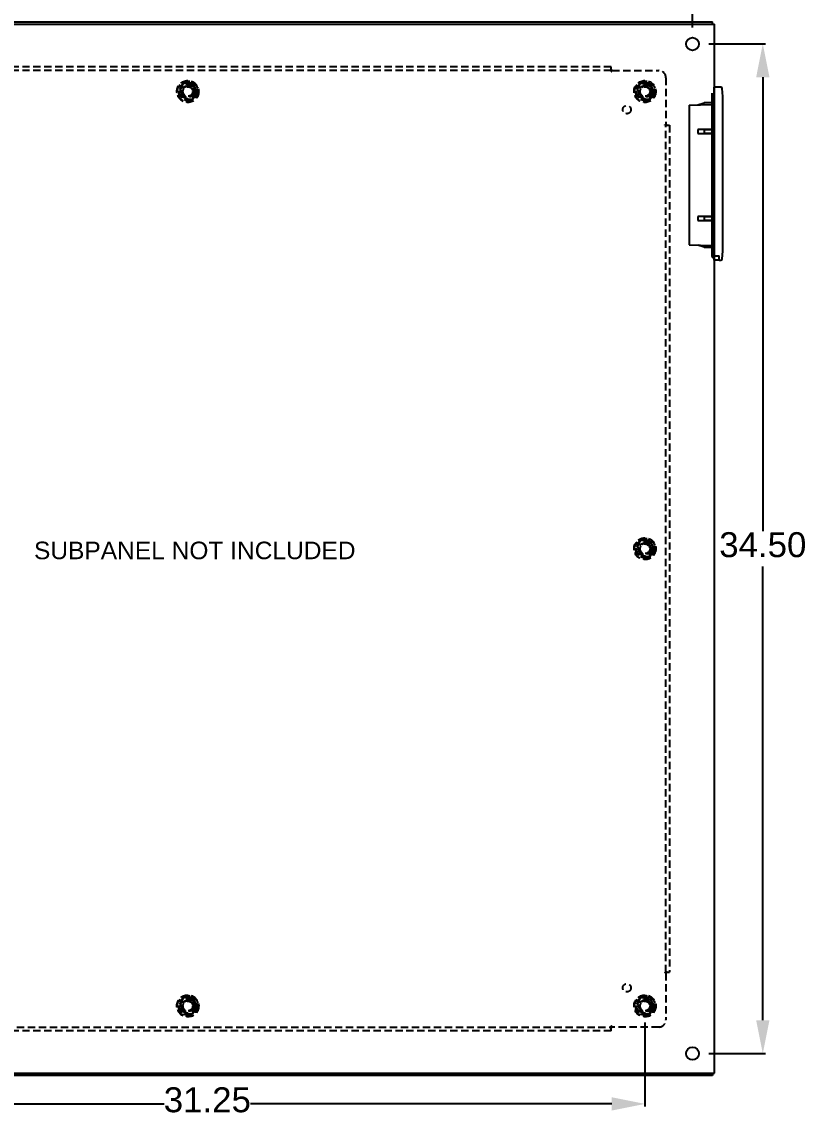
# Model space of a CAD drawing. Header units: inches. Extents: x 0 to 183, y 0 to 117.
# Drawn here: x 113.62 to 140.38, y 29.85 to 67.37 of the extents above; entities that cross this region are included whole.
import ezdxf

# ---------------------------------------------------------------- set-up
doc = ezdxf.new("R2010")
doc.units = ezdxf.units.IN
doc.header["$MEASUREMENT"] = 0
doc.linetypes.add('HIDDEN', pattern=[0.375, 0.25, -0.125])
for name, color, linetype in [('DEFAULT_2', 8, 'HIDDEN'), ('DIMENSIONS', 7, 'Continuous'), ('SUBPANEL', 7, 'Continuous')]:
    doc.layers.add(name, color=color, linetype=linetype)
doc.styles.get("Standard").update_dxf_attribs({"font": 'arial.ttf'})
doc.dimstyles.new('DIMSTYLE_1', dxfattribs={"dimtxt": 0.852273, "dimasz": 1.136364, "dimexe": 0.09, "dimexo": 0.07, "dimgap": 0.0375, "dimtad": 0, "dimtih": 1, "dimtoh": 1, "dimzin": 4, "dimdsep": 46, "dimtxsty": 'Standard', "dimblk": '_FILLED', "dimblk1": '_FILLED', "dimblk2": '_FILLED', "dimcen": 0.09, "dimadec": 3, "dimazin": 1, "dimtfac": 1, "dimtdec": 3, "dimtofl": 0, "dimtmove": 0, "dimatfit": 3, "dimldrblk": '_FILLED', "dimfxl": 1, "dimtolj": 1, "dimtzin": 4, "dimarcsym": 0})

# ---------------------------------------------------------------- blocks, each defined once
blk = doc.blocks.new('_FILLED')
at = {"color": 0, "linetype": 'ByBlock'}
blk.add_solid([(0, 0), (-1, 0.2), (-1, -0.2)], dxfattribs=at)
blk = doc.blocks.new('*D31')
at = {"layer": 'Defpoints', "color": 0, "linetype": 'Continuous', "transparency": 16777216}
for p in [(136.538, 68.832), (102.038, 67.113), (136.538, 67.113)]:
    blk.add_point(p, dxfattribs=at)
at = {"layer": 'DIMENSIONS', "color": 0, "linetype": 'Continuous', "lineweight": -2, "transparency": 16777216}
for p, q in [((102.038, 67.183), (102.038, 68.922)), ((103.174, 68.832), (117.813, 68.832)), ((135.401, 68.832), (120.76, 68.832)), ((136.538, 67.183), (136.538, 68.922))]:
    blk.add_line(p, q, dxfattribs=at)
at = {"layer": 'DIMENSIONS', "color": 0, "linetype": 'Continuous', "lineweight": -2, "transparency": 16777216, "xscale": 1.1363636364, "yscale": 1.1363636364, "zscale": 1.1363636364, "rotation": 180}
blk.add_blockref('_FILLED', (102.038, 68.832), dxfattribs=at)
at = {"layer": 'DIMENSIONS', "color": 0, "linetype": 'Continuous', "lineweight": -2, "transparency": 16777216, "xscale": 1.1363636364, "yscale": 1.1363636364, "zscale": 1.1363636364}
blk.add_blockref('_FILLED', (136.538, 68.832), dxfattribs=at)
at = {"layer": 'DIMENSIONS', "color": 0, "linetype": 'Continuous', "transparency": 16777216, "insert": (119.286, 69.4), "char_height": 0.8523, "width": 2.09665, "attachment_point": 2, "line_spacing_factor": 0.9}
blk.add_mtext('\\A1;34.50', dxfattribs=at)
blk = doc.blocks.new('*D32')
at = {"layer": 'Defpoints', "color": 0, "linetype": 'Continuous', "transparency": 16777216}
for p in [(137.028, 66.623), (137.028, 32.123), (138.941, 32.123)]:
    blk.add_point(p, dxfattribs=at)
at = {"layer": 'DIMENSIONS', "color": 0, "linetype": 'Continuous', "lineweight": -2, "transparency": 16777216}
for p, q in [((137.098, 66.623), (139.031, 66.623)), ((138.941, 65.486), (138.941, 49.975)), ((138.941, 33.259), (138.941, 48.764)), ((137.098, 32.123), (139.031, 32.123))]:
    blk.add_line(p, q, dxfattribs=at)
at = {"layer": 'DIMENSIONS', "color": 0, "linetype": 'Continuous', "lineweight": -2, "transparency": 16777216, "xscale": 1.1363636364, "yscale": 1.1363636364, "zscale": 1.1363636364}
for p, rotation in [((138.941, 66.623), 90), ((138.941, 32.123), 270)]:
    blk.add_blockref('_FILLED', p, dxfattribs=dict(at, rotation=rotation))
at = {"layer": 'DIMENSIONS', "color": 0, "linetype": 'Continuous', "transparency": 16777216, "insert": (138.941, 49.938), "char_height": 0.8523, "width": 2.09665, "attachment_point": 2, "line_spacing_factor": 0.9}
blk.add_mtext('\\A1;34.50', dxfattribs=at)
blk = doc.blocks.new('*D34')
at = {"layer": 'Defpoints', "color": 0, "linetype": 'Continuous', "transparency": 16777216}
for p in [(103.663, 33.445), (134.913, 33.258), (103.663, 30.401)]:
    blk.add_point(p, dxfattribs=at)
at = {"layer": 'DIMENSIONS', "color": 0, "linetype": 'Continuous', "lineweight": -2, "transparency": 16777216}
for p, q in [((103.663, 33.375), (103.663, 30.311)), ((134.913, 33.188), (134.913, 30.311)), ((104.799, 30.401), (118.476, 30.401)), ((133.776, 30.401), (121.433, 30.401))]:
    blk.add_line(p, q, dxfattribs=at)
at = {"layer": 'DIMENSIONS', "color": 0, "linetype": 'Continuous', "lineweight": -2, "transparency": 16777216, "xscale": 1.1363636364, "yscale": 1.1363636364, "zscale": 1.1363636364, "rotation": 180}
blk.add_blockref('_FILLED', (103.663, 30.401), dxfattribs=at)
at = {"layer": 'DIMENSIONS', "color": 0, "linetype": 'Continuous', "lineweight": -2, "transparency": 16777216, "xscale": 1.1363636364, "yscale": 1.1363636364, "zscale": 1.1363636364}
blk.add_blockref('_FILLED', (134.913, 30.401), dxfattribs=at)
at = {"layer": 'DIMENSIONS', "color": 0, "linetype": 'Continuous', "transparency": 16777216, "insert": (119.955, 30.969), "char_height": 0.8523, "width": 2.09665, "attachment_point": 2, "line_spacing_factor": 0.9}
blk.add_mtext('\\A1;31.25', dxfattribs=at)

msp = doc.modelspace()

# ---------------------------------------------------------------- linework, layer by layer
at = {"color": 3, "linetype": 'Continuous'}
for p, q in [((101.28759, 67.29767), (137.28759, 67.29767)), ((101.35059, 67.37267), (137.22459, 67.37267)), ((137.28759, 31.44767), (137.28759, 67.29767)), ((101.28759, 31.44767), (137.28759, 31.44767)), ((137.22459, 31.37267), (101.35059, 31.37267))]:
    msp.add_line(p, q, dxfattribs=at)
at = {"color": 7, "linetype": 'Continuous'}
for p, q in [((137.22459, 67.29767), (137.22459, 67.37267)), ((137.27952, 59.37648), (137.27952, 65.14026)), ((137.51117, 65.14026), (137.27952, 65.14026)), ((137.5748, 64.8253), (137.55039, 65.10432)), ((137.5748, 59.5497), (137.5748, 64.8253)), ((137.27952, 59.37648), (137.44882, 59.37648)), ((137.44882, 59.23474), (137.44882, 59.37648)), ((137.55039, 59.27068), (137.5748, 59.5497)), ((137.44882, 59.23474), (137.51117, 59.23474)), ((137.22459, 31.44767), (137.22459, 31.37267))]:
    msp.add_line(p, q, dxfattribs=at)
at = {"color": 6, "linetype": 'Continuous'}
for p, q in [((137.2126, 59.35611), (137.2126, 64.94409)), ((137.27166, 64.98346), (137.25197, 64.98346)), ((137.27166, 65.06152), (137.27166, 59.23868)), ((137.27166, 65.06152), (137.27952, 65.06152)), ((136.4252, 64.53148), (137.2126, 64.5521)), ((136.72048, 64.53921), (136.94199, 64.60482)), ((137.2126, 64.60482), (136.94199, 64.60482)), ((136.4252, 64.53148), (136.4252, 59.75691)), ((137.2126, 63.71382), (136.72048, 63.70301)), ((136.72048, 63.70301), (136.72048, 63.56176)), ((136.94199, 63.69733), (136.72048, 63.70301)), ((136.72048, 63.56176), (136.94199, 63.56744)), ((136.72048, 63.56176), (137.2126, 63.55094)), ((136.94199, 63.69733), (137.2126, 63.70452)), ((136.94199, 63.69733), (136.94199, 63.56744)), ((137.2126, 63.56024), (136.94199, 63.56744)), ((137.2126, 60.73744), (136.72048, 60.72663)), ((136.94199, 60.72095), (136.72048, 60.72663)), ((136.72048, 60.72663), (136.72048, 60.58538)), ((136.72048, 60.58538), (136.94199, 60.59106)), ((136.72048, 60.58538), (137.2126, 60.57457)), ((136.94199, 60.72095), (137.2126, 60.72815)), ((136.94199, 60.72095), (136.94199, 60.59106)), ((137.2126, 60.58386), (136.94199, 60.59106)), ((136.4252, 59.75691), (137.2126, 59.73629)), ((136.94199, 59.68356), (136.72048, 59.74918)), ((136.94199, 59.68356), (137.2126, 59.68356)), ((137.25197, 59.31674), (137.27166, 59.31674)), ((137.44882, 59.23868), (137.27166, 59.23868))]:
    msp.add_line(p, q, dxfattribs=at)
msp.add_lwpolyline([(137.2126, 59.35611), (137.21321, 59.34947), (137.21514, 59.3426), (137.2185, 59.3356), (137.22329, 59.32915), (137.22948, 59.32387), (137.23666, 59.31999), (137.24425, 59.31762), (137.25197, 59.31674)], dxfattribs=at)
at = {"color": 3, "linetype": 'Continuous'}
for centre in [(136.53759, 66.62267), (136.53759, 32.12267)]:
    msp.add_circle(centre, 0.21875, dxfattribs=at)
at = {"color": 7, "linetype": 'Continuous'}
for centre, start, end in [((137.51117, 65.10089), 5, 90), ((137.51117, 59.27411), 270, 355)]:
    msp.add_arc(centre, 0.03937, start, end, dxfattribs=at)
at = {"layer": 'DEFAULT_2', "color": 8, "linetype": 'HIDDEN'}
for p, q in [((119.12449, 65.27017), (118.97005, 65.00267)), ((118.97005, 64.99267), (119.12449, 64.72517)), ((119.44204, 65.27517), (119.13315, 65.27517)), ((119.60514, 65.00267), (119.4507, 65.27017)), ((119.4507, 64.72517), (119.60514, 64.99267)), ((134.74949, 65.27017), (134.59505, 65.00267)), ((134.59505, 64.99267), (134.74949, 64.72517)), ((135.06704, 65.27517), (134.75815, 65.27517)), ((135.23014, 65.00267), (135.0757, 65.27017)), ((135.0757, 64.72517), (135.23014, 64.99267)), ((119.44204, 64.72017), (119.13315, 64.72017)), ((135.06704, 64.72017), (134.75815, 64.72017)), ((134.74949, 49.64517), (134.59505, 49.37767)), ((135.06704, 49.65017), (134.75815, 49.65017)), ((135.23014, 49.37767), (135.0757, 49.64517)), ((134.59505, 49.36767), (134.74949, 49.10017)), ((135.0757, 49.10017), (135.23014, 49.36767)), ((135.06704, 49.09517), (134.75815, 49.09517)), ((119.12449, 34.02017), (118.97005, 33.75267)), ((119.44204, 34.02517), (119.13315, 34.02517)), ((119.60514, 33.75267), (119.4507, 34.02017)), ((134.74949, 34.02017), (134.59505, 33.75267)), ((135.06704, 34.02517), (134.75815, 34.02517)), ((135.23014, 33.75267), (135.0757, 34.02017)), ((118.97005, 33.74267), (119.12449, 33.47517)), ((119.44204, 33.47017), (119.13315, 33.47017)), ((119.4507, 33.47517), (119.60514, 33.74267)), ((134.59505, 33.74267), (134.74949, 33.47517)), ((135.06704, 33.47017), (134.75815, 33.47017)), ((135.0757, 33.47517), (135.23014, 33.74267))]:
    msp.add_line(p, q, dxfattribs=at)
for centre, radius in [((119.28759, 64.99767), 0.3725), ((119.28759, 64.99767), 0.35584), ((119.28759, 64.99767), 0.3125), ((134.91259, 64.99767), 0.3725), ((134.91259, 64.99767), 0.35584), ((134.91259, 64.99767), 0.3125), ((119.28759, 64.99767), 0.2035), ((119.28759, 64.99767), 0.1875), ((119.28759, 64.99767), 0.1835), ((119.28759, 64.99767), 0.165), ((134.91259, 64.99767), 0.2035), ((134.91259, 64.99767), 0.1875), ((134.91259, 64.99767), 0.1835), ((134.91259, 64.99767), 0.165), ((134.91259, 49.37267), 0.3725), ((134.91259, 49.37267), 0.35584), ((134.91259, 49.37267), 0.3125), ((134.91259, 49.37267), 0.2035), ((134.91259, 49.37267), 0.1875), ((134.91259, 49.37267), 0.1835), ((134.91259, 49.37267), 0.165), ((119.28759, 33.74767), 0.3725), ((119.28759, 33.74767), 0.35584), ((119.28759, 33.74767), 0.3125), ((119.28759, 33.74767), 0.2035), ((119.28759, 33.74767), 0.1875), ((119.28759, 33.74767), 0.1835), ((119.28759, 33.74767), 0.165), ((134.91259, 33.74767), 0.3725), ((134.91259, 33.74767), 0.35584), ((134.91259, 33.74767), 0.3125), ((134.91259, 33.74767), 0.2035), ((134.91259, 33.74767), 0.1875), ((134.91259, 33.74767), 0.1835), ((134.91259, 33.74767), 0.165)]:
    msp.add_circle(centre, radius, dxfattribs=at)
for centre, start, end in [((118.97871, 64.99767), 150.012681, 209.988294), ((119.13315, 65.26517), 90.012354, 149.989151), ((119.44204, 65.26517), 30.012038, 89.988725), ((119.59648, 64.99767), 330.012681, 29.988294), ((134.60371, 64.99767), 150.012681, 209.988294), ((134.75815, 65.26517), 90.012354, 149.989151), ((135.06704, 65.26517), 30.012038, 89.988725), ((135.22148, 64.99767), 330.012681, 29.988294), ((119.13315, 64.73017), 210.012038, 269.988725), ((119.44204, 64.73017), 270.012354, 329.989151), ((134.75815, 64.73017), 210.012038, 269.988725), ((135.06704, 64.73017), 270.012354, 329.989151), ((134.75815, 49.64017), 90.012354, 149.989151), ((135.06704, 49.64017), 30.012038, 89.988725), ((134.60371, 49.37267), 150.012681, 209.988294), ((135.22148, 49.37267), 330.012681, 29.988294), ((134.75815, 49.10517), 210.012038, 269.988725), ((135.06704, 49.10517), 270.012354, 329.989151), ((119.13315, 34.01517), 90.012354, 149.989151), ((119.44204, 34.01517), 30.012038, 89.988725), ((134.75815, 34.01517), 90.012354, 149.989151), ((135.06704, 34.01517), 30.012038, 89.988725), ((118.97871, 33.74767), 150.012681, 209.988294), ((119.13315, 33.48017), 210.012038, 269.988725), ((119.44204, 33.48017), 270.012354, 329.989151), ((119.59648, 33.74767), 330.012681, 29.988294), ((134.60371, 33.74767), 150.012681, 209.988294), ((134.75815, 33.48017), 210.012038, 269.988725), ((135.06704, 33.48017), 270.012354, 329.989151), ((135.22148, 33.74767), 330.012681, 29.988294)]:
    msp.add_arc(centre, 0.01, start, end, dxfattribs=at)
at = {"layer": 'SUBPANEL', "color": 8, "linetype": 'HIDDEN'}
for p, q in [((133.75634, 65.84142), (104.81884, 65.84142)), ((133.75634, 65.71642), (104.81884, 65.71642)), ((133.75634, 65.67556), (133.75634, 65.84142)), ((133.79169, 65.71642), (135.38134, 65.71642)), ((135.63134, 65.46642), (135.63134, 63.87676)), ((135.59049, 63.84142), (135.75634, 63.84142)), ((135.61154, 63.86354), (135.618, 63.86742)), ((135.63134, 34.90392), (135.63134, 63.84142)), ((135.64569, 63.86285), (135.64239, 63.86619)), ((135.65004, 63.85843), (135.64569, 63.86285)), ((135.75634, 63.84142), (135.75634, 34.90392)), ((135.59049, 34.90392), (135.75634, 34.90392)), ((135.63134, 34.86857), (135.63134, 33.27892)), ((104.81884, 33.02892), (133.75634, 33.02892)), ((133.75634, 32.90392), (133.75634, 33.06977)), ((133.77847, 33.04872), (133.78234, 33.04226)), ((135.38134, 33.02892), (133.79169, 33.02892)), ((133.75634, 32.90392), (104.81884, 32.90392)), ((133.77336, 33.01022), (133.77778, 33.01457)), ((133.77778, 33.01457), (133.78112, 33.01788))]:
    msp.add_line(p, q, dxfattribs=at)
for points in [[(133.75634, 65.75496), (133.75775, 65.75302), (133.75916, 65.75112), (133.76059, 65.74926), (133.76202, 65.74746), (133.76346, 65.74572), (133.76489, 65.74405), (133.76632, 65.74243), (133.76773, 65.74088), (133.76913, 65.7394), (133.77053, 65.73795), (133.77194, 65.73653), (133.77336, 65.73511)], [(133.75634, 65.67556), (133.75797, 65.67615), (133.75953, 65.67683), (133.76103, 65.67757), (133.76249, 65.6784), (133.76391, 65.67932), (133.76531, 65.68035), (133.76672, 65.6815), (133.76813, 65.68278), (133.76957, 65.68424), (133.77096, 65.6858), (133.77222, 65.68734), (133.77344, 65.68895), (133.7747, 65.69072), (133.77596, 65.6926), (133.77722, 65.69457), (133.77847, 65.69662), (133.78234, 65.70307)], [(133.77336, 65.73511), (133.7794, 65.72916), (133.78112, 65.72746), (133.78286, 65.72571), (133.78455, 65.72398), (133.78619, 65.72228), (133.78775, 65.72064), (133.78921, 65.71909), (133.79053, 65.71768), (133.79169, 65.71642)], [(133.78234, 65.70307), (133.78372, 65.70532), (133.78509, 65.70747), (133.78646, 65.70954), (133.78782, 65.71149), (133.78916, 65.71329), (133.79045, 65.71493), (133.79169, 65.71642)], [(135.59049, 63.84142), (135.59108, 63.84304), (135.59175, 63.8446), (135.5925, 63.8461), (135.59333, 63.84756), (135.59425, 63.84898), (135.59527, 63.85038), (135.59642, 63.85179), (135.59771, 63.8532), (135.59917, 63.85464), (135.60072, 63.85603), (135.60226, 63.85729), (135.60388, 63.85851), (135.60565, 63.85977), (135.60753, 63.86103), (135.6095, 63.86229), (135.61154, 63.86354)], [(135.618, 63.86742), (135.62024, 63.86879), (135.6224, 63.87016), (135.62447, 63.87153), (135.62642, 63.87289), (135.62822, 63.87423), (135.62986, 63.87552), (135.63134, 63.87676)], [(135.64239, 63.86619), (135.64063, 63.86793), (135.63891, 63.86962), (135.63721, 63.87126), (135.63557, 63.87282), (135.63402, 63.87428), (135.63261, 63.8756), (135.63134, 63.87676)], [(135.66988, 63.84142), (135.66794, 63.84282), (135.66605, 63.84424), (135.66419, 63.84566), (135.66239, 63.8471), (135.66065, 63.84853), (135.65897, 63.84996), (135.65736, 63.85139), (135.65581, 63.85281), (135.65433, 63.8542), (135.65288, 63.8556), (135.65145, 63.85701), (135.65004, 63.85843)], [(135.59049, 34.90392), (135.59108, 34.90229), (135.59175, 34.90073), (135.5925, 34.89923), (135.59333, 34.89777), (135.59425, 34.89635), (135.59527, 34.89495), (135.59642, 34.89354), (135.59771, 34.89213), (135.59917, 34.89069), (135.60072, 34.8893), (135.60226, 34.88804), (135.60388, 34.88682), (135.60565, 34.88556), (135.60753, 34.8843), (135.6095, 34.88305), (135.61154, 34.88179), (135.618, 34.87792)], [(135.66988, 34.90392), (135.66794, 34.90251), (135.66605, 34.9011), (135.66419, 34.89967), (135.66239, 34.89824), (135.66065, 34.8968), (135.65897, 34.89537), (135.65736, 34.89395), (135.65581, 34.89253), (135.65433, 34.89113), (135.65288, 34.88973), (135.65145, 34.88832), (135.65004, 34.8869)], [(135.618, 34.87792), (135.62024, 34.87654), (135.6224, 34.87517), (135.62447, 34.8738), (135.62642, 34.87244), (135.62822, 34.8711), (135.62986, 34.86981), (135.63134, 34.86857)], [(135.65004, 34.8869), (135.64409, 34.88086), (135.64239, 34.87914), (135.64063, 34.8774), (135.63891, 34.87571), (135.63721, 34.87407), (135.63557, 34.87251), (135.63402, 34.87105), (135.63261, 34.86973), (135.63134, 34.86857)], [(133.75634, 33.06977), (133.75797, 33.06918), (133.75953, 33.06851), (133.76103, 33.06776), (133.76249, 33.06693), (133.76391, 33.06601), (133.76531, 33.06499), (133.76672, 33.06384), (133.76813, 33.06255), (133.76957, 33.06109), (133.77096, 33.05954), (133.77222, 33.058), (133.77344, 33.05638), (133.7747, 33.05461), (133.77596, 33.05273), (133.77721, 33.05076), (133.77847, 33.04872)], [(133.78112, 33.01788), (133.78286, 33.01963), (133.78455, 33.02135), (133.78619, 33.02305), (133.78775, 33.02469), (133.78921, 33.02624), (133.79053, 33.02765), (133.79169, 33.02892)], [(133.78234, 33.04226), (133.78372, 33.04002), (133.78509, 33.03786), (133.78646, 33.03579), (133.78782, 33.03384), (133.78916, 33.03204), (133.79045, 33.0304), (133.79169, 33.02892)], [(133.75634, 32.99038), (133.75775, 32.99232), (133.75916, 32.99421), (133.76059, 32.99607), (133.76202, 32.99787), (133.76346, 32.99961), (133.76489, 33.00129), (133.76631, 33.0029), (133.76773, 33.00445), (133.76913, 33.00593), (133.77053, 33.00738), (133.77194, 33.00881), (133.77336, 33.01022)]]:
    msp.add_lwpolyline(points, dxfattribs=at)
for centre, radius in [((119.28759, 64.99767), 0.25), ((134.91259, 64.99767), 0.25), ((134.29388, 64.37895), 0.1405), ((134.91259, 49.37267), 0.25), ((134.29388, 34.36638), 0.1405), ((119.28759, 33.74767), 0.25), ((134.91259, 33.74767), 0.25)]:
    msp.add_circle(centre, radius, dxfattribs=at)
for centre, start, end in [((135.38134, 65.46642), 0, 90), ((135.38134, 33.27892), 270, 0)]:
    msp.add_arc(centre, 0.25, start, end, dxfattribs=at)

# ---------------------------------------------------------------- texts
at = {"layer": 'DIMENSIONS', "color": 2, "linetype": 'Continuous', "insert": (119.52517, 49.61532), "char_height": 0.6, "width": 10.9717472, "attachment_point": 2, "line_spacing_factor": 0.9}
msp.add_mtext('SUBPANEL NOT INCLUDED', dxfattribs=at)

# ---------------------------------------------------------------- dimensions: what is measured, and where the dimension line sits
at = {"layer": 'DIMENSIONS', "color": 2, "linetype": 'Continuous'}
dim = msp.add_linear_dim(base=(136.53759, 68.83151), p1=(102.03759, 67.11267), p2=(136.53759, 67.11267), dimstyle='DIMSTYLE_1', dxfattribs=at)
dim.commit()
dim.dimension.update_dxf_attribs({"geometry": '*D31', "text_midpoint": (119.28632, 68.83151), "dimtype": 160})
for base, p1, p2, angle, picture, middle in [((138.94144, 32.12267), (137.02759, 66.62267), (137.02759, 32.12267), 270, '*D32', (138.94144, 49.36932)), ((103.66259, 30.40053), (134.91259, 33.25767), (103.66259, 33.44517), 180, '*D34', (119.95475, 30.40053))]:
    dim = msp.add_linear_dim(base=base, p1=p1, p2=p2, angle=angle, dimstyle='DIMSTYLE_1', dxfattribs=at)
    dim.commit()
    dim.dimension.update_dxf_attribs({"geometry": picture, "text_midpoint": middle, "dimtype": 160})

doc.saveas('drawing.dxf')
